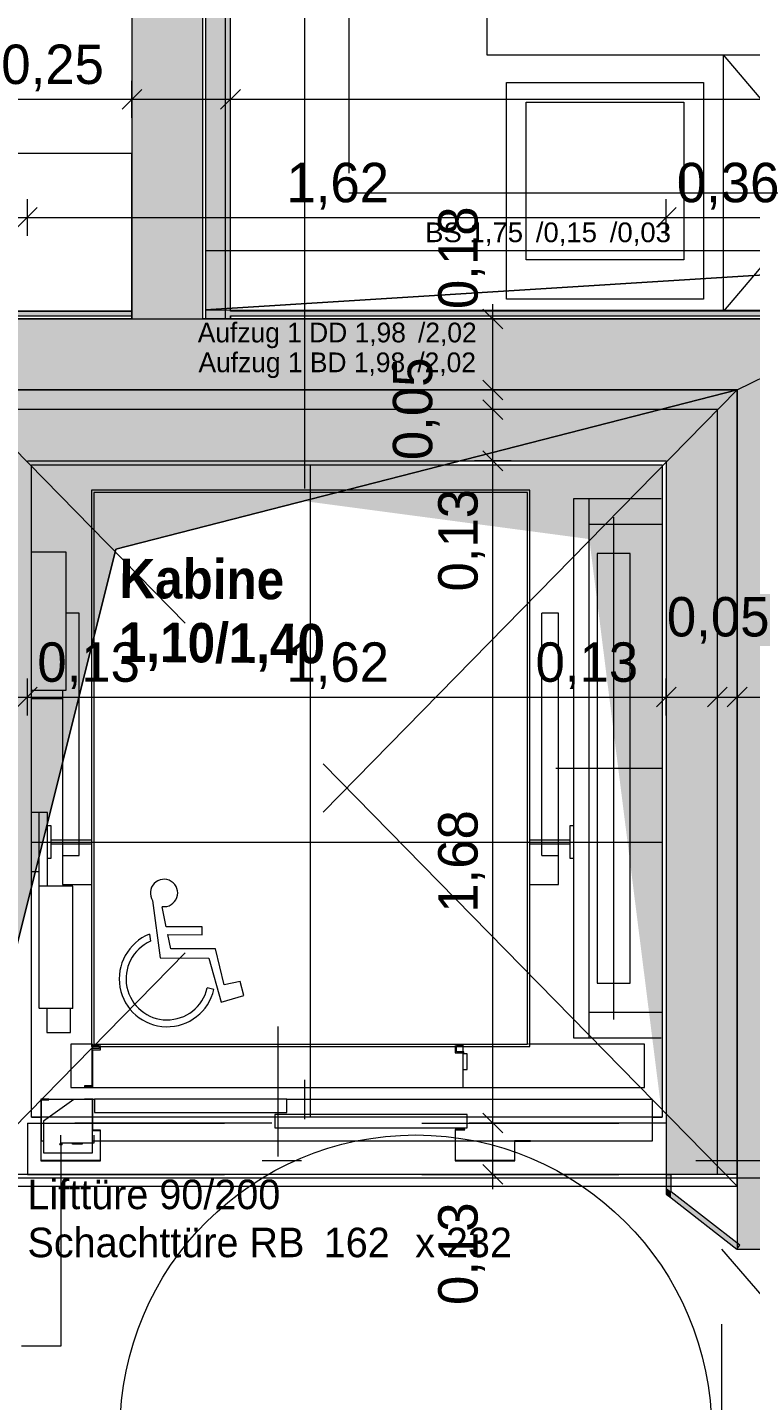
# Model space of a CAD drawing. Header units: metres. Extents: x -3 to 171, y -23 to 41.
# Drawn here: x 9.105 to 10.939, y -6.609 to -3.126 of the extents above; entities that cross this region are included whole.
import ezdxf

# ---------------------------------------------------------------- set-up
doc = ezdxf.new("R2010")
doc.units = ezdxf.units.M
doc.header["$MEASUREMENT"] = 0
for name, pattern in [('Achse', [0.004, 0.002, -0.001, 0, -0.001]), ('Schnittlinie', [0.006, 0.003, -0.0015, 0, -0.0015]), ('Strichlinie eng', [0.002, 0.0015, -0.0005]), ('Untersicht', [0.001, 0.0005, -0.0005])]:
    doc.linetypes.add(name, pattern=pattern)
for name, color, linetype in [('4._1.DG PP STG1_1_000 Achsraster', 7, 'Continuous'), ('4._1.DG PP STG1_1_120 Wand Innen tragend', 7, 'Continuous'), ('4._1.DG PP STG1_1_130 Wand Innen', 7, 'Continuous'), ('4._1.DG PP STG1_1_170 Schachtwände', 7, 'Continuous'), ('4._1.DG PP STG1_1_210 Decke', 7, 'Continuous'), ('4._1.DG PP STG1_1_220 Bodenaufbau', 7, 'Continuous'), ('4._1.DG PP STG1_1_230 Decke abgehaengt', 7, 'Continuous'), ('4._1.DG PP STG1_1_270 Deckendurchbruchsymbol', 7, 'Continuous'), ('4._1.DG PP STG1_1_430 Aufzug', 7, 'Continuous'), ('4._1.DG PP STG1_1_510 Möblierung', 7, 'Continuous'), ('4._1.DG PP STG1_1_530 Küche', 7, 'Continuous'), ('4._1.DG PP STG1_1_851 Marker Schnitt', 7, 'Continuous'), ('4._1.DG PP STG1_1_870 Dokumentation allgemein', 7, 'Continuous'), ('4._1.DG PP STG1_1_915 Allgemein Beschriftung.x', 7, 'Continuous'), ('4._1.DG PP STG1_1_950 Polierplan Bemaßung', 7, 'Continuous')]:
    doc.layers.add(name, color=color, linetype=linetype)
doc.styles.add('ERSTELLTER_STIL_1', font='arial.ttf')
doc.styles.add('ERSTELLTER_STIL_2', font='')
doc.styles.add('ERSTELLTER_STIL_4', font='', dxfattribs={"width": 0.936868})
doc.styles.get('ERSTELLTER_STIL_2').set_extended_font_data('Eurostile')
doc.styles.get('ERSTELLTER_STIL_4').set_extended_font_data('Eurostile', bold=True)

msp = doc.modelspace()

# ---------------------------------------------------------------- hatches: boundary and pattern name
at = {"layer": '4._1.DG PP STG1_1_120 Wand Innen tragend', "linetype": 'Continuous', "lineweight": 13, "true_color": 0x3f7f02}
for points in [[(9.55, -3.865), (9.55, -0.31), (9.37, -0.31), (9.37, -3.865)], [(10.905, -3.865), (8.925, -3.865), (8.925, -4.045), (10.905, -4.045)], [(10.905, -4.045), (11.085, -4.045), (11.085, -3.865)], [(10.905, -3.865), (10.905, -4.045), (11.085, -3.865)], [(10.905, -4.045), (10.905, -6.225), (11.085, -6.225), (11.085, -4.045)]]:
    msp.add_hatch(color=76, dxfattribs=at).paths.add_polyline_path(points)
at = {"layer": '4._1.DG PP STG1_1_120 Wand Innen tragend', "linetype": 'Continuous', "lineweight": 13, "true_color": 0xffaa00}
msp.add_hatch(color=40, dxfattribs=at).paths.add_polyline_path([(9.6075, -3.865), (9.6075, -0.31), (9.5575, -0.31), (9.5575, -3.865)])
at = {"layer": '4._1.DG PP STG1_1_120 Wand Innen tragend', "linetype": 'Continuous', "lineweight": 13, "true_color": 0xfb02fe}
msp.add_hatch(color=6, dxfattribs=at).paths.add_polyline_path([(9.62, -3.865), (9.62, -0.31), (9.6075, -0.31), (9.6075, -3.865)])
at = {"layer": '4._1.DG PP STG1_1_130 Wand Innen', "linetype": 'Continuous', "lineweight": 13, "true_color": 0xfb02fe}
for points in [[(9.37, -3.845), (8.295, -3.845), (8.295, -3.8575), (9.37, -3.8575)], [(11.105, -3.845), (9.62, -3.845), (9.62, -3.8575), (11.105, -3.8575)]]:
    msp.add_hatch(color=6, dxfattribs=at).paths.add_polyline_path(points)
at = {"layer": '4._1.DG PP STG1_1_170 Schachtwände', "linetype": 'Continuous', "lineweight": 13, "true_color": 0xfb02fe}
for points in [[(10.7375, -6.0789), (10.7375, -6.035), (10.725, -6.035), (10.725, -6.0692)], [(10.725, -6.0692), (10.725, -6.085), (10.7375, -6.0789)], [(10.7375, -6.0789), (10.725, -6.085), (10.7375, -6.0947)], [(10.7375, -6.0947), (10.9042, -6.2244), (10.9119, -6.2145), (10.7375, -6.0789)]]:
    msp.add_hatch(color=6, dxfattribs=at).paths.add_polyline_path(points)
at = {"layer": '4._1.DG PP STG1_1_270 Deckendurchbruchsymbol', "linetype": 'Continuous', "lineweight": 0, "true_color": 0x3f3f3f}
msp.add_hatch(color=250, dxfattribs=at).paths.add_polyline_path([(10.905, -4.045), (8.925, -4.045), (8.925, -6.065), (9.329, -4.449)])
at = {"layer": '4._1.DG PP STG1_1_430 Aufzug', "linetype": 'Continuous', "lineweight": 13, "true_color": 0xff6400}
for points in [[(8.975, -4.045), (8.975, -4.095), (10.855, -4.095), (10.855, -4.045)], [(10.855, -4.095), (10.905, -4.095), (10.905, -4.045)], [(10.855, -4.045), (10.855, -4.095), (10.905, -4.045)], [(10.855, -4.095), (10.855, -5.9989), (10.905, -6.035), (10.905, -4.095)], [(10.855, -5.9989), (10.855, -6.035), (10.905, -6.035)]]:
    msp.add_hatch(color=30, dxfattribs=at).paths.add_polyline_path(points)
at = {"layer": '4._1.DG PP STG1_1_430 Aufzug', "linetype": 'Continuous', "lineweight": 13, "true_color": 0x3f7f02}
for points in [[(10.725, -4.095), (9.105, -4.095), (9.105, -4.225), (10.725, -4.225)], [(10.725, -4.225), (10.855, -4.225), (10.855, -4.095)], [(10.725, -4.095), (10.725, -4.225), (10.855, -4.095)], [(10.855, -5.905), (10.855, -4.225), (10.725, -4.225), (10.725, -5.905)], [(10.725, -5.905), (10.725, -6.035), (10.855, -6.035), (10.855, -5.9989)], [(10.725, -5.905), (10.855, -5.9989), (10.855, -5.905)]]:
    msp.add_hatch(color=76, dxfattribs=at).paths.add_polyline_path(points)
at = {"layer": '4._1.DG PP STG1_1_430 Aufzug', "linetype": 'Continuous', "lineweight": 0, "true_color": 0x323232}
msp.add_hatch(color=250, dxfattribs=at).paths.add_polyline_path([(9.115, -4.235), (10.53, -4.4234), (10.715, -5.89), (10.715, -4.235)])
at = {"layer": '4._1.DG PP STG1_1_950 Polierplan Bemaßung', "linetype": 'Continuous', "lineweight": 0, "true_color": 0x000000}
msp.add_hatch(color=18, dxfattribs=at).paths.add_polyline_path([(9.1875, -5.9585), (9.1877, -5.9595), (9.1882, -5.9603), (9.189, -5.9608), (9.19, -5.961), (9.191, -5.9608), (9.1918, -5.9603), (9.1923, -5.9595), (9.1925, -5.9585), (9.1923, -5.9575), (9.1918, -5.9567), (9.191, -5.9562), (9.19, -5.956), (9.189, -5.9562), (9.1882, -5.9567), (9.1877, -5.9575)])

# ---------------------------------------------------------------- linework, layer by layer
at = {"layer": '4._1.DG PP STG1_1_000 Achsraster', "color": 5, "linetype": 'Achse', "lineweight": 0, "ltscale": 1000}
msp.add_line((-1.5, -6), (21, -6), dxfattribs=at)
at = {"layer": '4._1.DG PP STG1_1_120 Wand Innen tragend', "color": 7, "linetype": 'Continuous', "lineweight": 18, "ltscale": 1000}
msp.add_line((9.55, -3.865), (9.55, -0.31), dxfattribs=at)
at = {"layer": '4._1.DG PP STG1_1_120 Wand Innen tragend', "color": 7, "linetype": 'Continuous', "lineweight": 13, "ltscale": 1000}
for p, q in [((9.5575, -3.865), (9.5575, -0.31)), ((9.6075, -3.865), (9.6075, -0.31))]:
    msp.add_line(p, q, dxfattribs=at)
at = {"layer": '4._1.DG PP STG1_1_120 Wand Innen tragend', "color": 7, "linetype": 'Continuous', "lineweight": 18, "ltscale": 1000, "flags": 128}
for points in [[(9.37, -0.31), (9.37, -3.865)], [(9.37, -3.865), (8.745, -3.865)], [(11.085, -3.865), (9.55, -3.865)], [(8.925, -4.045), (10.905, -4.045)], [(10.905, -4.045), (10.905, -6.225)], [(10.905, -6.225), (11.085, -6.225)]]:
    msp.add_lwpolyline(points, dxfattribs=at)
at = {"layer": '4._1.DG PP STG1_1_120 Wand Innen tragend', "color": 7, "linetype": 'Continuous', "lineweight": 13, "ltscale": 1000, "flags": 128}
for points in [[(9.62, -3.845), (9.62, -0.31)], [(9.5575, -3.865), (9.55, -3.865)], [(9.6075, -3.865), (9.5575, -3.865)], [(9.62, -3.865), (9.6075, -3.865)], [(9.62, -3.865), (9.62, -3.8575)]]:
    msp.add_lwpolyline(points, dxfattribs=at)
at = {"layer": '4._1.DG PP STG1_1_130 Wand Innen', "color": 7, "linetype": 'Continuous', "lineweight": 18, "ltscale": 1000}
for p, q in [((8.295, -3.8575), (9.37, -3.8575)), ((9.62, -3.8575), (11.105, -3.8575))]:
    msp.add_line(p, q, dxfattribs=at)
at = {"layer": '4._1.DG PP STG1_1_130 Wand Innen', "color": 7, "linetype": 'Continuous', "lineweight": 18, "ltscale": 1000, "flags": 128}
for points in [[(9.37, -3.845), (8.295, -3.845)], [(8.295, -3.865), (9.37, -3.865)], [(9.37, -3.865), (9.37, -3.845)], [(11.105, -3.845), (9.62, -3.845)], [(9.62, -3.8575), (9.62, -3.865)], [(9.62, -3.865), (11.105, -3.865)]]:
    msp.add_lwpolyline(points, dxfattribs=at)
at = {"layer": '4._1.DG PP STG1_1_170 Schachtwände', "color": 7, "linetype": 'Continuous', "lineweight": 13, "ltscale": 1000, "flags": 128}
for points in [[(10.725, -6.035), (10.725, -6.085)], [(10.725, -6.035), (10.7375, -6.035)], [(10.7375, -6.0789), (10.7375, -6.035)], [(10.725, -6.085), (10.7375, -6.0947)], [(10.9119, -6.2145), (10.7375, -6.0789)], [(10.7375, -6.0947), (10.9042, -6.2244)], [(10.9042, -6.2244), (10.9119, -6.2145)]]:
    msp.add_lwpolyline(points, dxfattribs=at)
at = {"layer": '4._1.DG PP STG1_1_210 Decke', "color": 255, "linetype": 'Continuous', "lineweight": 13, "ltscale": 1000, "flags": 128}
msp.add_lwpolyline([(8.925, -6.065), (10.905, -6.065), (10.905, -4.045), (8.925, -4.045)], close=True, dxfattribs=at)
at = {"layer": '4._1.DG PP STG1_1_220 Bodenaufbau', "color": 7, "linetype": 'Continuous', "lineweight": 13, "ltscale": 1000, "true_color": 0xf4f4f4, "flags": 128}
for points in [[(6.835, -8.775), (6.835, -6.225), (8.175, -6.225), (8.175, -5.805), (8.745, -5.805), (8.745, -3.865), (11.105, -3.865), (11.105, -6.225), (13.385, -6.225), (13.385, -8.775)], [(6.835, -8.775), (8.105, -8.775), (8.105, -7.555), (12.115, -7.555), (12.115, -8.775), (13.385, -8.775), (13.385, -6.225), (11.105, -6.225), (11.105, -6.045), (8.975, -6.045), (8.975, -6.225), (6.835, -6.225)]]:
    msp.add_lwpolyline(points, close=True, dxfattribs=at)
at = {"layer": '4._1.DG PP STG1_1_230 Decke abgehaengt', "color": 8, "linetype": 'Untersicht', "lineweight": 13, "ltscale": 1000}
msp.add_line((10.865, -6.225), (12.015, -7.555), dxfattribs=at)
at = {"layer": '4._1.DG PP STG1_1_230 Decke abgehaengt', "color": 8, "linetype": 'Untersicht', "lineweight": 13, "ltscale": 1000, "flags": 128}
msp.add_lwpolyline([(10.865, -7.555), (12.015, -7.555), (12.015, -8.775), (13.385, -8.775), (13.385, -6.225), (10.865, -6.225)], close=True, dxfattribs=at)
at = {"layer": '4._1.DG PP STG1_1_270 Deckendurchbruchsymbol', "color": 7, "linetype": 'Strichlinie eng', "lineweight": 13, "ltscale": 1000}
for p, q in [((10.905, -4.045), (8.925, -6.065)), ((10.905, -6.065), (8.925, -4.045))]:
    msp.add_line(p, q, dxfattribs=at)
at = {"layer": '4._1.DG PP STG1_1_270 Deckendurchbruchsymbol', "color": 1, "linetype": 'Continuous', "lineweight": 0, "ltscale": 1000, "flags": 128}
for points in [[(11.2032, -3.7389), (11.3067, -3.6924), (9.5567, -3.6923), (9.5567, -3.8423)], [(9.5567, -3.8423), (11.3067, -3.8424), (11.3067, -3.6924), (11.2032, -3.7389)]]:
    msp.add_lwpolyline(points, close=True, dxfattribs=at)
at = {"layer": '4._1.DG PP STG1_1_270 Deckendurchbruchsymbol', "color": 7, "linetype": 'Continuous', "lineweight": 13, "ltscale": 1000, "flags": 128}
for points in [[(9.329, -4.449), (8.925, -6.065), (10.905, -6.065), (10.905, -4.045)], [(10.905, -4.045), (8.925, -4.045), (8.925, -6.065), (9.329, -4.449)]]:
    msp.add_lwpolyline(points, close=True, dxfattribs=at)
at = {"layer": '4._1.DG PP STG1_1_270 Deckendurchbruchsymbol', "color": 7, "linetype": 'Strichlinie eng', "lineweight": 13, "ltscale": 1000, "flags": 128}
msp.add_lwpolyline([(8.925, -4.045), (8.925, -6.065), (10.905, -6.065), (10.905, -4.045)], close=True, dxfattribs=at)
at = {"layer": '4._1.DG PP STG1_1_430 Aufzug', "color": 7, "linetype": 'Continuous', "lineweight": 18, "ltscale": 1000}
for p, q in [((9.105, -4.095), (8.975, -4.095)), ((9.105, -4.095), (8.975, -4.095)), ((10.725, -4.095), (9.105, -4.095)), ((10.855, -4.095), (10.725, -4.095)), ((10.855, -4.225), (10.855, -4.095)), ((10.855, -4.225), (10.855, -4.095)), ((10.855, -5.905), (10.855, -4.225)), ((9.105, -5.905), (9.105, -6.035)), ((9.105, -5.905), (9.105, -6.035)), ((10.725, -5.905), (10.725, -6.035)), ((10.725, -5.905), (10.725, -6.035)), ((10.855, -5.9989), (10.855, -5.905)), ((10.855, -6.035), (10.855, -5.9989))]:
    msp.add_line(p, q, dxfattribs=at)
at = {"layer": '4._1.DG PP STG1_1_430 Aufzug', "color": 7, "linetype": 'Continuous', "lineweight": 13, "ltscale": 1000}
for p, q in [((9.115, -5.89), (9.115, -4.235)), ((9.115, -4.235), (10.715, -4.235)), ((10.715, -4.235), (10.715, -5.89)), ((9.267, -4.299), (9.267, -5.711)), ((10.379, -4.299), (9.267, -4.299)), ((9.273, -4.305), (9.273, -5.705)), ((10.373, -4.305), (9.273, -4.305)), ((10.373, -5.705), (10.373, -4.305)), ((10.379, -5.711), (10.379, -4.299)), ((10.712, -4.321), (10.49, -4.321)), ((10.49, -4.321), (10.49, -5.689)), ((10.53, -5.689), (10.53, -4.321)), ((10.53, -4.386), (10.715, -4.386)), ((9.203, -4.457), (9.115, -4.457)), ((9.203, -4.807), (9.203, -4.457)), ((10.634, -4.46), (10.55, -4.46)), ((10.55, -4.46), (10.55, -5.55)), ((10.634, -5.55), (10.634, -4.46)), ((9.2365, -4.6112), (9.203, -4.6112)), ((9.2365, -5.2265), (9.2365, -4.6112)), ((10.452, -4.6112), (10.4095, -4.6112)), ((10.4095, -5.2265), (10.4095, -4.6112)), ((10.452, -5.2995), (10.452, -4.6112)), ((9.115, -4.807), (9.203, -4.807)), ((9.115, -4.8275), (9.194, -4.8275)), ((9.194, -4.807), (9.194, -5.2995)), ((9.156, -5.117), (9.115, -5.117)), ((9.134, -5.117), (9.134, -5.6125)), ((9.156, -5.304), (9.156, -5.117)), ((9.165, -5.151), (9.156, -5.151)), ((9.165, -5.233), (9.165, -5.151)), ((10.49, -5.151), (10.481, -5.151)), ((10.481, -5.151), (10.481, -5.233)), ((9.267, -5.1875), (9.165, -5.1875)), ((10.481, -5.1875), (10.379, -5.1875)), ((9.165, -5.1965), (9.267, -5.1965)), ((10.379, -5.1965), (10.481, -5.1965)), ((9.156, -5.233), (9.165, -5.233)), ((9.194, -5.2265), (9.2365, -5.2265)), ((10.4095, -5.2265), (10.452, -5.2265)), ((10.481, -5.233), (10.49, -5.233)), ((9.115, -5.267), (9.134, -5.267)), ((9.2197, -5.304), (9.134, -5.304)), ((9.194, -5.2995), (9.267, -5.2995)), ((9.2197, -5.614), (9.2197, -5.304)), ((10.379, -5.2995), (10.452, -5.2995)), ((9.4223, -5.3403), (9.4418, -5.4859)), ((9.457, -5.4069), (9.4467, -5.3565)), ((9.4145, -5.4258), (9.4169, -5.4437)), ((9.5481, -5.4073), (9.457, -5.4069)), ((9.4684, -5.4625), (9.4611, -5.4268)), ((9.4611, -5.4268), (9.548, -5.4272)), ((9.548, -5.4272), (9.5481, -5.4073)), ((9.5817, -5.4629), (9.4684, -5.4625)), ((9.6042, -5.5544), (9.5817, -5.4629)), ((9.4418, -5.4859), (9.5654, -5.4864)), ((9.5654, -5.4864), (9.5959, -5.5983)), ((9.5778, -5.5659), (9.5609, -5.562)), ((9.6447, -5.5456), (9.6042, -5.5544)), ((9.6534, -5.5809), (9.6447, -5.5456)), ((10.55, -5.55), (10.634, -5.55)), ((9.5959, -5.5983), (9.6534, -5.5809)), ((9.2197, -5.614), (9.134, -5.614)), ((9.154, -5.614), (9.154, -5.6755)), ((9.154, -5.614), (9.154, -5.6755)), ((9.214, -5.6755), (9.214, -5.614)), ((9.214, -5.6755), (9.214, -5.614)), ((10.715, -5.624), (10.53, -5.624)), ((9.154, -5.6755), (9.214, -5.6755)), ((9.154, -5.6755), (9.214, -5.6755)), ((9.27, -5.705), (9.215, -5.705)), ((9.215, -5.705), (9.215, -5.815)), ((9.27, -5.705), (9.215, -5.705)), ((9.215, -5.705), (9.215, -5.815)), ((9.267, -5.711), (10.379, -5.711)), ((9.27, -5.705), (9.27, -5.708)), ((9.27, -5.708), (9.27, -5.716)), ((9.287, -5.708), (9.27, -5.708)), ((9.273, -5.705), (10.373, -5.705)), ((9.287, -5.708), (9.287, -5.716)), ((9.287, -5.708), (9.287, -5.716)), ((9.29, -5.719), (9.29, -5.708)), ((9.29, -5.719), (9.29, -5.708)), ((10.19, -5.708), (10.19, -5.727)), ((10.19, -5.708), (10.19, -5.727)), ((10.193, -5.724), (10.193, -5.708)), ((10.193, -5.724), (10.193, -5.708)), ((10.21, -5.708), (10.193, -5.708)), ((10.21, -5.708), (10.21, -5.705)), ((10.21, -5.724), (10.21, -5.708)), ((10.67, -5.705), (10.376, -5.705)), ((10.49, -5.689), (10.712, -5.689)), ((10.67, -5.815), (10.67, -5.705)), ((9.268, -5.716), (9.268, -5.81)), ((9.287, -5.716), (9.268, -5.716)), ((9.268, -5.716), (9.268, -5.81)), ((9.287, -5.716), (9.268, -5.716)), ((9.271, -5.813), (9.271, -5.719)), ((9.271, -5.719), (9.29, -5.719)), ((9.271, -5.813), (9.271, -5.719)), ((9.271, -5.719), (9.29, -5.719)), ((10.19, -5.727), (10.2115, -5.727)), ((10.19, -5.727), (10.2115, -5.727)), ((10.2115, -5.724), (10.193, -5.724)), ((10.2115, -5.724), (10.193, -5.724)), ((10.21, -5.815), (10.21, -5.727)), ((10.22, -5.729), (10.21, -5.729)), ((10.22, -5.729), (10.21, -5.729)), ((10.2115, -5.727), (10.2115, -5.724)), ((10.2115, -5.727), (10.2115, -5.724)), ((10.22, -5.769), (10.22, -5.729)), ((10.22, -5.769), (10.22, -5.729)), ((10.21, -5.769), (10.22, -5.769)), ((10.21, -5.769), (10.22, -5.769)), ((9.215, -5.815), (9.27, -5.815)), ((9.215, -5.815), (9.27, -5.815)), ((9.268, -5.81), (9.2495, -5.81)), ((9.2495, -5.81), (9.2495, -5.813)), ((9.268, -5.81), (9.2495, -5.81)), ((9.2495, -5.81), (9.2495, -5.813)), ((9.2495, -5.813), (9.271, -5.813)), ((9.2495, -5.813), (9.271, -5.813)), ((9.27, -5.813), (9.27, -5.815)), ((9.27, -5.815), (10.21, -5.815)), ((10.21, -5.815), (10.67, -5.815)), ((10.21, -5.815), (10.67, -5.815)), ((9.1595, -5.8445), (9.139, -5.8445)), ((9.139, -5.8445), (9.139, -6.0005)), ((9.14, -5.8455), (9.14, -5.95)), ((9.14, -5.8455), (9.1595, -5.8455)), ((9.14, -5.9995), (9.14, -5.8455)), ((9.223, -5.845), (9.146, -5.9)), ((9.1595, -5.8455), (9.1595, -5.8445)), ((9.223, -5.845), (9.1595, -5.845)), ((9.27, -5.845), (9.223, -5.845)), ((9.271, -5.8445), (9.25, -5.8445)), ((9.27, -5.98), (9.27, -5.845)), ((9.27, -5.8455), (9.27, -5.924)), ((9.271, -5.923), (9.271, -5.8445)), ((9.275, -5.845), (9.271, -5.845)), ((9.7625, -5.844), (9.275, -5.844)), ((9.275, -5.844), (9.275, -5.878)), ((9.7625, -5.878), (9.7625, -5.844)), ((10.69, -5.845), (9.7625, -5.845)), ((10.69, -5.95), (10.69, -5.845)), ((9.275, -5.878), (9.7625, -5.878)), ((10.22, -5.883), (9.7325, -5.883)), ((9.7325, -5.883), (9.7325, -5.917)), ((10.22, -5.917), (10.22, -5.883)), ((9.115, -5.89), (9.139, -5.89)), ((9.139, -5.89), (9.115, -5.89)), ((10.715, -5.89), (9.115, -5.89)), ((9.146, -5.9), (9.146, -5.98)), ((9.7325, -5.917), (10.22, -5.917)), ((10.2145, -5.921), (10.19, -5.921)), ((10.19, -5.921), (10.19, -6.0005)), ((10.2145, -5.922), (10.2145, -5.921)), ((10.69, -5.89), (10.715, -5.89)), ((10.715, -5.89), (10.69, -5.89)), ((9.14, -5.95), (9.146, -5.95)), ((9.19, -5.9555), (9.19, -5.9355)), ((9.273, -5.9555), (9.19, -5.9555)), ((9.2165, -5.956), (9.2165, -5.9555)), ((9.2176, -5.956), (9.2165, -5.956)), ((9.2209, -5.956), (9.2176, -5.956)), ((9.2258, -5.956), (9.2209, -5.956)), ((9.2315, -5.956), (9.2258, -5.956)), ((9.2372, -5.956), (9.2315, -5.956)), ((9.2421, -5.956), (9.2372, -5.956)), ((9.2454, -5.956), (9.2421, -5.956)), ((9.2465, -5.956), (9.2454, -5.956)), ((9.2465, -5.9555), (9.2465, -5.956)), ((9.27, -5.924), (9.289, -5.924)), ((9.27, -5.95), (9.289, -5.95)), ((9.29, -5.923), (9.271, -5.923)), ((9.273, -5.9355), (9.273, -5.9555)), ((9.289, -5.924), (9.289, -5.9995)), ((9.29, -6.0005), (9.29, -5.923)), ((9.29, -5.95), (10.19, -5.95)), ((10.191, -5.922), (10.2145, -5.922)), ((10.191, -5.9995), (10.191, -5.922)), ((10.191, -5.95), (10.34, -5.95)), ((10.3805, -5.9495), (10.34, -5.9495)), ((10.34, -5.9495), (10.34, -5.9995)), ((10.341, -5.9505), (10.3805, -5.9505)), ((10.341, -6.0005), (10.341, -5.9505)), ((10.3805, -5.9505), (10.3805, -5.9495)), ((10.3805, -5.95), (10.69, -5.95)), ((9.146, -5.98), (9.27, -5.98)), ((9.2195, -5.9565), (9.2204, -5.9565)), ((9.2195, -5.9585), (9.2195, -5.9565)), ((9.2204, -5.9585), (9.2195, -5.9585)), ((9.2204, -5.9565), (9.223, -5.9565)), ((9.223, -5.9585), (9.2204, -5.9585)), ((9.223, -5.9565), (9.2269, -5.9565)), ((9.2269, -5.9585), (9.223, -5.9585)), ((9.2269, -5.9565), (9.2315, -5.9565)), ((9.2315, -5.9585), (9.2269, -5.9585)), ((9.2315, -5.9565), (9.2361, -5.9565)), ((9.2361, -5.9585), (9.2315, -5.9585)), ((9.2361, -5.9565), (9.24, -5.9565)), ((9.24, -5.9585), (9.2361, -5.9585)), ((9.24, -5.9565), (9.2426, -5.9565)), ((9.2426, -5.9585), (9.24, -5.9585)), ((9.2426, -5.9565), (9.2435, -5.9565)), ((9.2435, -5.9585), (9.2426, -5.9585)), ((9.2435, -5.9565), (9.2435, -5.9585)), ((9.139, -6.0005), (9.29, -6.0005)), ((9.289, -5.9995), (9.14, -5.9995)), ((10.19, -6.0005), (10.341, -6.0005)), ((10.34, -5.9995), (10.191, -5.9995))]:
    msp.add_line(p, q, dxfattribs=at)
at = {"layer": '4._1.DG PP STG1_1_430 Aufzug', "color": 7, "linetype": 'Achse', "lineweight": 13, "ltscale": 1000}
for p, q in [((9.823, -5.89), (9.823, -4.235)), ((10.592, -5.642), (10.592, -4.368)), ((10.715, -5.005), (10.445, -5.005)), ((9.115, -5.192), (10.715, -5.192)), ((9.74, -5.66), (9.74, -5.99))]:
    msp.add_line(p, q, dxfattribs=at)
at = {"layer": '4._1.DG PP STG1_1_430 Aufzug', "color": 8, "linetype": 'Untersicht', "lineweight": 13, "ltscale": 1000}
for p, q in [((9.105, -5.905), (10.725, -5.905)), ((10.725, -5.905), (9.105, -5.905)), ((9.105, -6.035), (10.725, -6.035)), ((10.725, -6.035), (9.105, -6.035))]:
    msp.add_line(p, q, dxfattribs=at)
at = {"layer": '4._1.DG PP STG1_1_430 Aufzug', "color": 7, "linetype": 'Continuous', "lineweight": 13, "ltscale": 1000, "flags": 128}
for points in [[(10.905, -4.045), (8.975, -4.045)], [(10.905, -4.045), (10.905, -4.095)], [(10.905, -6.035), (10.905, -4.095)], [(10.905, -6.035), (10.855, -6.035)]]:
    msp.add_lwpolyline(points, dxfattribs=at)
at = {"layer": '4._1.DG PP STG1_1_430 Aufzug', "color": 7, "linetype": 'Continuous', "lineweight": 18, "ltscale": 1000, "flags": 128}
for points in [[(9.105, -4.225), (10.725, -4.225)], [(10.725, -4.225), (10.725, -5.905)], [(10.855, -6.035), (10.725, -6.035)]]:
    msp.add_lwpolyline(points, dxfattribs=at)
at = {"layer": '4._1.DG PP STG1_1_430 Aufzug', "color": 30, "linetype": 'Continuous', "lineweight": 13, "ltscale": 1000, "true_color": 0xff6400, "flags": 128}
msp.add_lwpolyline([(8.925, -6.065), (10.905, -6.065), (10.905, -6.035), (8.925, -6.035)], close=True, dxfattribs=at)
at = {"layer": '4._1.DG PP STG1_1_430 Aufzug', "color": 30, "linetype": 'Untersicht', "lineweight": 13, "ltscale": 1000, "true_color": 0xff6400, "flags": 128}
msp.add_lwpolyline([(8.925, -6.065), (10.905, -6.065), (10.905, -6.035), (8.925, -6.035)], close=True, dxfattribs=at)
at = {"layer": '4._1.DG PP STG1_1_430 Aufzug', "color": 7, "linetype": 'Continuous', "lineweight": 13, "ltscale": 1000}
for centre, radius, start, end in [((9.4513, -5.3212), 0.0347, 262.6325, 213.4277), ((9.4592, -5.5389), 0.1216, 111.5854, 347.2077), ((9.4592, -5.5389), 0.1042, 113.9725, 347.2077)]:
    msp.add_arc(centre, radius, start, end, dxfattribs=at)
at = {"layer": '4._1.DG PP STG1_1_510 Möblierung', "color": 8, "linetype": 'Continuous', "lineweight": 13, "ltscale": 1000, "true_color": 0x7e7f7f, "flags": 128}
msp.add_lwpolyline([(9.37, -3.445), (7.845, -3.445), (7.845, -3.845), (9.37, -3.845)], close=True, dxfattribs=at)
at = {"layer": '4._1.DG PP STG1_1_530 Küche', "color": 150, "linetype": 'Strichlinie eng', "lineweight": 13, "ltscale": 1000, "true_color": 0x0f7ffe}
for p, q in [((9.62, -3.845), (9.62, -1.995)), ((9.92, -1.995), (9.92, -3.545)), ((9.92, -3.545), (11.67, -3.545)), ((11.67, -3.845), (9.62, -3.845))]:
    msp.add_line(p, q, dxfattribs=at)
at = {"layer": '4._1.DG PP STG1_1_530 Küche', "color": 150, "linetype": 'Continuous', "lineweight": 13, "ltscale": 1000, "true_color": 0x0f7ffe}
for p, q in [((11.0129, -3.3629), (10.87, -3.195)), ((10.37, -3.315), (10.77, -3.315)), ((10.37, -3.715), (10.37, -3.315)), ((10.77, -3.315), (10.77, -3.715)), ((11.0129, -3.6771), (10.87, -3.845)), ((10.77, -3.715), (10.37, -3.715))]:
    msp.add_line(p, q, dxfattribs=at)
at = {"layer": '4._1.DG PP STG1_1_530 Küche', "color": 150, "linetype": 'Continuous', "lineweight": 13, "ltscale": 1000, "true_color": 0x0f7ffe, "flags": 128}
for points in [[(11.67, -3.845), (9.62, -3.845), (9.62, -1.995), (10.27, -1.995), (10.27, -3.195), (11.67, -3.195)], [(10.87, -3.195), (11.47, -3.195), (11.47, -3.845), (10.87, -3.845)], [(10.32, -3.265), (10.82, -3.265), (10.82, -3.815), (10.32, -3.815)]]:
    msp.add_lwpolyline(points, close=True, dxfattribs=at)
at = {"layer": '4._1.DG PP STG1_1_851 Marker Schnitt', "color": 7, "linetype": 'Schnittlinie', "lineweight": 13, "ltscale": 1000}
msp.add_line((9.8079, 4.805), (9.8079, -11.7), dxfattribs=at)
at = {"layer": '4._1.DG PP STG1_1_870 Dokumentation allgemein', "color": 190, "linetype": 'Continuous', "lineweight": 0, "ltscale": 1000, "true_color": 0x9900ff}
msp.add_circle((10.09, -6.685), 0.75, dxfattribs=at)
at = {"layer": '4._1.DG PP STG1_1_950 Polierplan Bemaßung', "color": 7, "linetype": 'Continuous', "lineweight": 13, "ltscale": 1000}
for p, q in [((10.905, -4.045), (18.8546, -0.13)), ((9.19, -5.961), (9.19, -6.4709)), ((9.19, -6.4709), (9.09, -6.4709))]:
    msp.add_line(p, q, dxfattribs=at)
at = {"layer": '4._1.DG PP STG1_1_950 Polierplan Bemaßung', "color": 6, "linetype": 'Continuous', "lineweight": 13, "ltscale": 1000, "true_color": 0xfb02fe}
for p, q in [((9.37, -3.3545), (9.37, -3.2608)), ((9.62, -3.3545), (9.62, -3.2608)), ((6.635, -3.3076), (9.37, -3.3076)), ((9.395, -3.2826), (9.345, -3.3326)), ((9.37, -3.3076), (9.62, -3.3076)), ((9.645, -3.2826), (9.595, -3.3326)), ((9.62, -3.3076), (12.345, -3.3076)), ((9.13, -3.5826), (9.08, -3.6326)), ((9.105, -3.6545), (9.105, -3.5608)), ((10.75, -3.5826), (10.7, -3.6326)), ((10.725, -3.6545), (10.725, -3.5608)), ((8.745, -3.6076), (9.105, -3.6076)), ((9.105, -3.6076), (10.725, -3.6076)), ((10.725, -3.6076), (11.085, -3.6076))]:
    msp.add_line(p, q, dxfattribs=at)
at = {"layer": '4._1.DG PP STG1_1_950 Polierplan Bemaßung', "color": 76, "linetype": 'Continuous', "lineweight": 13, "ltscale": 1000, "true_color": 0x3f7f02}
for p, q in [((10.2853, -3.865), (10.2853, -3.8275)), ((10.3322, -3.865), (10.2384, -3.865)), ((10.3103, -3.89), (10.2603, -3.84)), ((10.2853, -4.045), (10.2853, -3.865)), ((10.2603, -4.02), (10.3103, -4.07)), ((10.3322, -4.045), (10.2384, -4.045)), ((10.2603, -4.07), (10.3103, -4.12)), ((10.2853, -4.095), (10.2853, -4.045)), ((10.3322, -4.095), (10.2384, -4.095)), ((10.2853, -4.225), (10.2853, -4.095)), ((10.2603, -4.2), (10.3103, -4.25)), ((10.3322, -4.225), (10.2384, -4.225)), ((10.2853, -5.905), (10.2853, -4.225)), ((9.13, -4.7991), (9.08, -4.8491)), ((9.105, -4.8709), (9.105, -4.7772)), ((10.75, -4.7991), (10.7, -4.8491)), ((10.725, -4.8709), (10.725, -4.7772)), ((10.88, -4.7991), (10.83, -4.8491)), ((10.855, -4.8709), (10.855, -4.7772)), ((10.93, -4.7991), (10.88, -4.8491)), ((10.905, -4.8709), (10.905, -4.7772)), ((8.975, -4.8241), (9.105, -4.8241)), ((9.105, -4.8241), (10.725, -4.8241)), ((10.725, -4.8241), (10.855, -4.8241)), ((10.855, -4.8241), (10.905, -4.8241)), ((10.905, -4.8241), (11.085, -4.8241)), ((10.2603, -5.88), (10.3103, -5.93)), ((10.3322, -5.905), (10.2384, -5.905)), ((10.2853, -6.035), (10.2853, -5.905)), ((10.2603, -6.01), (10.3103, -6.06)), ((10.3322, -6.035), (10.2384, -6.035)), ((10.2853, -6.0725), (10.2853, -6.035))]:
    msp.add_line(p, q, dxfattribs=at)
at = {"layer": '4._1.DG PP STG1_1_950 Polierplan Bemaßung', "color": 7, "linetype": 'Continuous', "lineweight": 13, "ltscale": 1000}
msp.add_circle((9.19, -5.9585), 0.0025, dxfattribs=at)

# ---------------------------------------------------------------- texts
at = {"layer": '4._1.DG PP STG1_1_270 Deckendurchbruchsymbol', "color": 1, "linetype": 'Continuous', "lineweight": 0, "insert": (10.4317, -3.6849), "char_height": 0.05, "attachment_point": 8, "rotation": 359.9959, "style": 'ERSTELLTER_STIL_1'}
msp.add_mtext('\\A1;{\\pqc;\\pt0;\\fArial|b0|i0|c0|p0;\\W1.000000;BS 1,75\\fArial|b0|i0|c0|p0;\\W1.000000;\\A1{\\H.66x;\\S^  ;}\\fArial|b0|i0|c0|p0;\\W1.000000; /0,15\\fArial|b0|i0|c0|p0;\\W1.000000;\\A1{\\H.66x;\\S^  ;}\\fArial|b0|i0|c0|p0;\\W1.000000; /0,03\\fArial|b0|i0|c0|p0;\\W1.000000;\\A1{\\H.66x;\\S^  ;}}', dxfattribs=at)
at = {"layer": '4._1.DG PP STG1_1_270 Deckendurchbruchsymbol', "color": 1, "linetype": 'Continuous', "lineweight": 0, "char_height": 0.05, "attachment_point": 8, "style": 'ERSTELLTER_STIL_2'}
for s, insert in [('\\A1;{\\pqc;\\pt0;\\fEurostile|b0|i0|c0|p0;\\W1.000000;Aufzug 1 DD 1,98\\fEurostile|b0|i0|c0|p0;\\W1.000000;\\A1{\\H.66x;\\S^  ;}\\fEurostile|b0|i0|c0|p0;\\W1.000000; /2,02\\fEurostile|b0|i0|c0|p0;\\W1.000000;\\A1{\\H.66x;\\S^  ;}\\fEurostile|b0|i0|c0|p0;\\W1.000000;\\fEurostile|b0|i0|c0|p0;\\W1.000000;\\A1{\\H.66x;\\S^  ;}}', (9.9029, -3.9395)), ('\\A1;{\\pqc;\\pt0;\\fEurostile|b0|i0|c0|p0;\\W1.000000;Aufzug 1 BD 1,98\\fEurostile|b0|i0|c0|p0;\\W1.000000;\\A1{\\H.66x;\\S^  ;}\\fEurostile|b0|i0|c0|p0;\\W1.000000; /2,02\\fEurostile|b0|i0|c0|p0;\\W1.000000;\\A1{\\H.66x;\\S^  ;}\\fEurostile|b0|i0|c0|p0;\\W1.000000;\\fEurostile|b0|i0|c0|p0;\\W1.000000;\\A1{\\H.66x;\\S^  ;}}', (9.9029, -4.0152))]:
    msp.add_mtext(s, dxfattribs=dict(at, insert=insert))
at = {"layer": '4._1.DG PP STG1_1_915 Allgemein Beschriftung.x', "color": 7, "linetype": 'Continuous', "lineweight": 13, "insert": (9.3365, -4.7572), "char_height": 0.1, "attachment_point": 7, "rotation": 359.5372, "line_spacing_factor": 0.969933, "style": 'ERSTELLTER_STIL_4'}
msp.add_mtext('\\A1;{\\pql;\\fEurostile|b1|i0|c0|p0;\\W0.936868;Kabine\\P\\pql;\\fEurostile|b1|i0|c0|p0;\\W0.936868;1,10/1,40}', dxfattribs=at)
at = {"layer": '4._1.DG PP STG1_1_950 Polierplan Bemaßung', "color": 6, "linetype": 'Continuous', "lineweight": 13, "true_color": 0xfb02fe, "char_height": 0.1, "width": 0.306373, "attachment_point": 7, "style": 'ERSTELLTER_STIL_2'}
for s, insert in [('\\A1;{\\pql;\\fEurostile|b0|i0|c0|p0;\\W1.000000;0,25}', (9.0386, -3.2876)), ('\\A1;{\\pql;\\fEurostile|b0|i0|c0|p0;\\W1.000000;1,62}', (9.7618, -3.5876)), ('\\A1;{\\pql;\\fEurostile|b0|i0|c0|p0;\\W1.000000;0,36}', (10.7518, -3.5876))]:
    msp.add_mtext(s, dxfattribs=dict(at, insert=insert))
at = {"layer": '4._1.DG PP STG1_1_950 Polierplan Bemaßung', "color": 76, "linetype": 'Continuous', "lineweight": 13, "true_color": 0x3f7f02, "char_height": 0.1, "width": 0.306373, "attachment_point": 7, "rotation": 90, "style": 'ERSTELLTER_STIL_2'}
for s, insert in [('\\A1;{\\pql;\\fEurostile|b0|i0|c0|p0;\\W1.000000;0,18}', (10.2653, -3.84)), ('\\A1;{\\pql;\\fEurostile|b0|i0|c0|p0;\\W1.000000;0,05}', (10.1503, -4.2232)), ('\\A1;{\\pql;\\fEurostile|b0|i0|c0|p0;\\W1.000000;0,13}', (10.2653, -4.5564)), ('\\A1;{\\pql;\\fEurostile|b0|i0|c0|p0;\\W1.000000;1,68}', (10.2653, -5.3714)), ('\\A1;{\\pql;\\fEurostile|b0|i0|c0|p0;\\W1.000000;0,13}', (10.2653, -6.3664))]:
    msp.add_mtext(s, dxfattribs=dict(at, insert=insert))
at = {"layer": '4._1.DG PP STG1_1_950 Polierplan Bemaßung', "color": 76, "linetype": 'Continuous', "lineweight": 13, "true_color": 0x3f7f02, "char_height": 0.1, "width": 0.306373, "attachment_point": 7, "style": 'ERSTELLTER_STIL_2'}
for s, insert in [('\\A1;{\\pql;\\fEurostile|b0|i0|c0|p0;\\W1.000000;0,05}', (10.7268, -4.6891)), ('\\A1;{\\pql;\\fEurostile|b0|i0|c0|p0;\\W1.000000;0,13}', (9.13, -4.8041)), ('\\A1;{\\pql;\\fEurostile|b0|i0|c0|p0;\\W1.000000;1,62}', (9.7618, -4.8041)), ('\\A1;{\\pql;\\fEurostile|b0|i0|c0|p0;\\W1.000000;0,13}', (10.3936, -4.8041))]:
    msp.add_mtext(s, dxfattribs=dict(at, insert=insert))
at = {"layer": '4._1.DG PP STG1_1_950 Polierplan Bemaßung', "color": 7, "linetype": 'Continuous', "lineweight": 13, "char_height": 0.075, "attachment_point": 1, "style": 'ERSTELLTER_STIL_2'}
for s, insert in [('\\A1;{\\pql;\\pt0,1;\\fEurostile|b0|i0|c0|p0;\\W1.000000;Lifttüre 90/200\\fEurostile|b0|i0|c0|p0;\\W1.000000;\\A1{\\H.66x;\\S^  ;}\\fEurostile|b0|i0|c0|p0;\\W1.000000;\\fEurostile|b0|i0|c0|p0;\\W1.000000;\\A1{\\H.66x;\\S^  ;}\\fEurostile|b0|i0|c0|p0;\\W1.000000;\\fEurostile|b0|i0|c0|p0;\\W1.000000;\\fEurostile|b0|i0|c0|p0;\\W1.000000;\\fEurostile|b0|i0|c0|p0;\\W1.000000;\\fEurostile|b0|i0|c0|p0;\\W1.000000;\\fEurostile|b0|i0|c0|p0;\\W1.000000;\\fEurostile|b0|i0|c0|p0;\\W1.000000;\\A1{\\H.66x;\\S^  ;}\\fEurostile|b0|i0|c0|p0;\\W1.000000;\\fEurostile|b0|i0|c0|p0;\\W1.000000;\\A1{\\H.66x;\\S^  ;}\\fEurostile|b0|i0|c0|p0;\\W1.000000;\\fEurostile|b0|i0|c0|p0;\\W1.000000;\\fEurostile|b0|i0|c0|p0;\\W1.000000;\\fEurostile|b0|i0|c0|p0;\\W1.000000;\\fEurostile|b0|i0|c0|p0;\\W1.000000;\\fEurostile|b0|i0|c0|p0;\\W1.000000;\\fEurostile|b0|i0|c0|p0;\\W1.000000;\\A1{\\H.66x;\\S^  ;}\\fEurostile|b0|i0|c0|p0;\\W1.000000;\\fEurostile|b0|i0|c0|p0;\\W1.000000;\\A1{\\H.66x;\\S^  ;}\\fEurostile|b0|i0|c0|p0;\\W1.000000;\\fEurostile|b0|i0|c0|p0;\\W1.000000;\\fEurostile|b0|i0|c0|p0;\\W1.000000;\\fEurostile|b0|i0|c0|p0;\\W1.000000;\\fEurostile|b0|i0|c0|p0;\\W1.000000;\\fEurostile|b0|i0|c0|p0;\\W1.000000;\\fEurostile|b0|i0|c0|p0;\\W1.000000;\\A1{\\H.66x;\\S^  ;}\\fEurostile|b0|i0|c0|p0;\\W1.000000;\\fEurostile|b0|i0|c0|p0;\\W1.000000;\\A1{\\H.66x;\\S^  ;}\\fEurostile|b0|i0|c0|p0;\\W1.000000;\\fEurostile|b0|i0|c0|p0;\\W1.000000;\\fEurostile|b0|i0|c0|p0;\\W1.000000;\\fEurostile|b0|i0|c0|p0;\\W1.000000;\\fEurostile|b0|i0|c0|p0;\\W1.000000;\\fEurostile|b0|i0|c0|p0;\\W1.000000;\\fEurostile|b0|i0|c0|p0;\\W1.000000;\\A1{\\H.66x;\\S^  ;}\\fEurostile|b0|i0|c0|p0;\\W1.000000;\\fEurostile|b0|i0|c0|p0;\\W1.000000;\\A1{\\H.66x;\\S^  ;}\\fEurostile|b0|i0|c0|p0;\\W1.000000;\\fEurostile|b0|i0|c0|p0;\\W1.000000;\\fEurostile|b0|i0|c0|p0;\\W1.000000;\\fEurostile|b0|i0|c0|p0;\\W1.000000;\\fEurostile|b0|i0|c0|p0;\\W1.000000;\\fEurostile|b0|i0|c0|p0;\\W1.000000;\\fEurostile|b0|i0|c0|p0;\\W1.000000;\\A1{\\H.66x;\\S^  ;}\\fEurostile|b0|i0|c0|p0;\\W1.000000;}', (9.105, -6.0483)), ('\\A1;{\\pql;\\pt0,1;\\fEurostile|b0|i0|c0|p0;\\W1.000000;Schachttüre RB}', (9.105, -6.1702)), ('\\A1;{\\pql;\\pt0,1;\\fEurostile|b0|i0|c0|p0;\\W1.000000;162\\fEurostile|b0|i0|c0|p0;\\W1.000000;\\A1{\\H.66x;\\S^  ;}\\fEurostile|b0|i0|c0|p0;\\W1.000000;\\fEurostile|b0|i0|c0|p0;\\W1.000000;\\A1{\\H.66x;\\S^  ;}\\fEurostile|b0|i0|c0|p0;\\W1.000000; x \\fEurostile|b0|i0|c0|p0;\\W1.000000;\\fEurostile|b0|i0|c0|p0;\\W1.000000;\\fEurostile|b0|i0|c0|p0;\\W1.000000;\\fEurostile|b0|i0|c0|p0;\\W1.000000;\\fEurostile|b0|i0|c0|p0;\\W1.000000;232\\fEurostile|b0|i0|c0|p0;\\W1.000000;\\A1{\\H.66x;\\S^  ;}\\fEurostile|b0|i0|c0|p0;\\W1.000000;\\fEurostile|b0|i0|c0|p0;\\W1.000000;\\A1{\\H.66x;\\S^  ;}\\fEurostile|b0|i0|c0|p0;\\W1.000000;\\fEurostile|b0|i0|c0|p0;\\W1.000000;\\fEurostile|b0|i0|c0|p0;\\W1.000000;\\fEurostile|b0|i0|c0|p0;\\W1.000000;\\fEurostile|b0|i0|c0|p0;\\W1.000000;\\fEurostile|b0|i0|c0|p0;\\W1.000000;\\fEurostile|b0|i0|c0|p0;\\W1.000000;\\A1{\\H.66x;\\S^  ;}\\fEurostile|b0|i0|c0|p0;\\W1.000000;\\fEurostile|b0|i0|c0|p0;\\W1.000000;\\A1{\\H.66x;\\S^  ;}\\fEurostile|b0|i0|c0|p0;\\W1.000000;\\fEurostile|b0|i0|c0|p0;\\W1.000000;\\fEurostile|b0|i0|c0|p0;\\W1.000000;\\fEurostile|b0|i0|c0|p0;\\W1.000000;\\fEurostile|b0|i0|c0|p0;\\W1.000000;\\fEurostile|b0|i0|c0|p0;\\W1.000000;\\fEurostile|b0|i0|c0|p0;\\W1.000000;\\A1{\\H.66x;\\S^  ;}\\fEurostile|b0|i0|c0|p0;\\W1.000000;\\fEurostile|b0|i0|c0|p0;\\W1.000000;\\A1{\\H.66x;\\S^  ;}\\fEurostile|b0|i0|c0|p0;\\W1.000000;\\fEurostile|b0|i0|c0|p0;\\W1.000000;\\fEurostile|b0|i0|c0|p0;\\W1.000000;\\fEurostile|b0|i0|c0|p0;\\W1.000000;\\fEurostile|b0|i0|c0|p0;\\W1.000000;\\fEurostile|b0|i0|c0|p0;\\W1.000000;\\fEurostile|b0|i0|c0|p0;\\W1.000000;\\A1{\\H.66x;\\S^  ;}\\fEurostile|b0|i0|c0|p0;\\W1.000000;\\fEurostile|b0|i0|c0|p0;\\W1.000000;\\A1{\\H.66x;\\S^  ;}\\fEurostile|b0|i0|c0|p0;\\W1.000000;\\fEurostile|b0|i0|c0|p0;\\W1.000000;\\fEurostile|b0|i0|c0|p0;\\W1.000000;\\fEurostile|b0|i0|c0|p0;\\W1.000000;\\fEurostile|b0|i0|c0|p0;\\W1.000000;\\fEurostile|b0|i0|c0|p0;\\W1.000000;\\fEurostile|b0|i0|c0|p0;\\W1.000000;\\A1{\\H.66x;\\S^  ;}\\fEurostile|b0|i0|c0|p0;\\W1.000000;}', (9.8564, -6.1702))]:
    msp.add_mtext(s, dxfattribs=dict(at, insert=insert))

doc.saveas('drawing.dxf')
